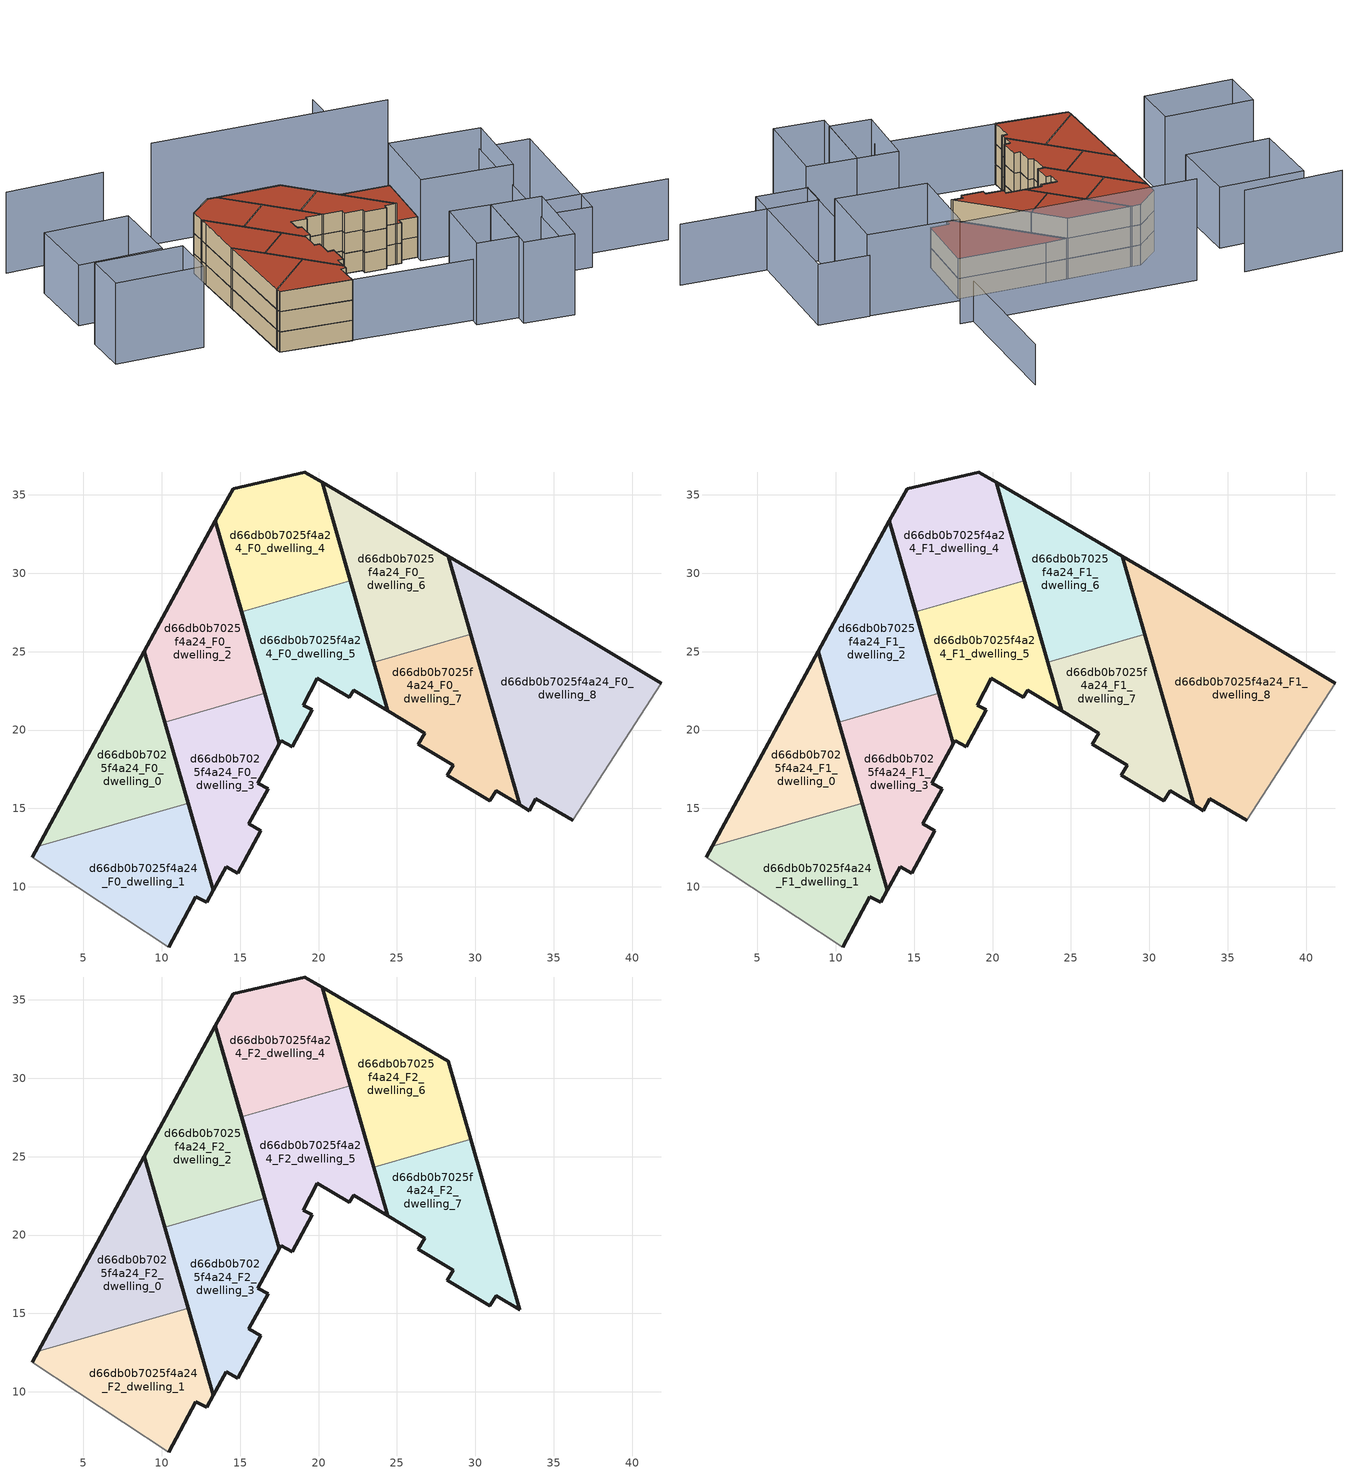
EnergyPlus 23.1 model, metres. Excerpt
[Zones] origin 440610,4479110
d66db0b7025f4a24_F0_dwelling_0
 floor ground (EU_floor_Construction): 11.69,15.34 8.9,25.04 2.14,12.6 z0
 wall outside (EU_wall_Construction): 2.14,12.6 8.9,25.04 11.69,15.34 z0:3
 wall to d66db0b7025f4a24_F0_dwelling_1 (EU_wall_Construction): 11.69,15.34 2.14,12.6 z0:3
d66db0b7025f4a24_F0_dwelling_1
 floor ground (EU_floor_Construction): 10.43,6.17 12.17,9.36 12.87,9.01 13.29,9.77 11.69,15.34 2.14,12.6 1.76,11.9 z0
 wall outside (EU_wall_Construction): 1.76,11.9 2.14,12.6 / 11.69,15.34 13.29,9.77 12.87,9.01 12.17,9.36 10.43,6.17 z0:3
 wall adiabatic (EU_wall_Construction): 10.43,6.17 1.76,11.9 z0:3
d66db0b7025f4a24_F0_dwelling_2
 floor ground (EU_floor_Construction): 16.59,22.34 13.42,33.34 12.66,31.95 8.9,25.04 10.2,20.5 z0
 wall outside (EU_wall_Construction): 10.2,20.5 8.9,25.04 12.66,31.95 13.42,33.34 16.59,22.34 z0:3
 wall to d66db0b7025f4a24_F0_dwelling_3 (EU_wall_Construction): 16.59,22.34 10.2,20.5 z0:3
d66db0b7025f4a24_F0_dwelling_3
 floor ground (EU_floor_Construction): 14.85,10.88 16.33,13.59 15.56,14.02 16.78,16.26 16.14,16.62 17.51,19.12 16.59,22.34 10.2,20.5 13.29,9.77 14.11,11.28 z0
 wall outside (EU_wall_Construction): 16.59,22.34 17.51,19.12 16.14,16.62 16.78,16.26 15.56,14.02 16.33,13.59 14.85,10.88 14.11,11.28 13.29,9.77 10.2,20.5 z0:3
d66db0b7025f4a24_F0_dwelling_4
 floor ground (EU_floor_Construction): 22.03,29.54 20.23,35.8 19.11,36.46 14.55,35.4 13.42,33.34 15.09,27.54 z0
 wall outside (EU_wall_Construction): 15.09,27.54 13.42,33.34 14.55,35.4 19.11,36.46 20.23,35.8 22.03,29.54 z0:3
 wall to d66db0b7025f4a24_F0_dwelling_5 (EU_wall_Construction): 22.03,29.54 15.09,27.54 z0:3
d66db0b7025f4a24_F0_dwelling_5
 floor ground (EU_floor_Construction): 24.42,21.22 22.03,29.54 15.09,27.54 17.51,19.12 17.61,19.31 18.32,18.93 19.61,21.29 19.04,21.6 19.93,23.3 21.97,22.09 22.24,22.53 z0
 wall outside (EU_wall_Construction): 22.03,29.54 24.42,21.22 22.24,22.53 21.97,22.09 19.93,23.3 19.04,21.6 19.61,21.29 18.32,18.93 17.61,19.31 17.51,19.12 15.09,27.54 z0:3
d66db0b7025f4a24_F0_dwelling_6
 floor ground (EU_floor_Construction): 29.7,26.11 28.27,31.09 20.23,35.8 23.53,24.33 z0
 wall outside (EU_wall_Construction): 23.53,24.33 20.23,35.8 28.27,31.09 29.7,26.11 z0:3
 wall to d66db0b7025f4a24_F0_dwelling_7 (EU_wall_Construction): 29.7,26.11 23.53,24.33 z0:3
d66db0b7025f4a24_F0_dwelling_7
 floor ground (EU_floor_Construction): 32.83,15.24 29.7,26.11 23.53,24.33 24.42,21.22 26.79,19.81 26.37,19.08 28.59,17.77 28.21,17.11 30.91,15.51 31.34,16.15 z0
 wall outside (EU_wall_Construction): 29.7,26.11 32.83,15.24 31.34,16.15 30.91,15.51 28.21,17.11 28.59,17.77 26.37,19.08 26.79,19.81 24.42,21.22 23.53,24.33 z0:3
d66db0b7025f4a24_F0_dwelling_8
 floor ground (EU_floor_Construction): 36.21,14.24 41.85,23 30.96,29.52 28.27,31.09 32.83,15.24 33.44,14.87 33.87,15.62 z0
 wall outside (EU_wall_Construction): 36.21,14.24 33.87,15.62 33.44,14.87 32.83,15.24 28.27,31.09 30.96,29.52 41.85,23 z0:3
 wall adiabatic (EU_wall_Construction): 41.85,23 36.21,14.24 z0:3
d66db0b7025f4a24_F1_dwelling_0
 floor to d66db0b7025f4a24_F0_dwelling_0 (EU_floor_Construction): 11.69,15.34 8.9,25.04 2.14,12.6 z3
 wall outside (EU_wall_Construction): 2.14,12.6 8.9,25.04 11.69,15.34 z3:6
 wall to d66db0b7025f4a24_F1_dwelling_1 (EU_wall_Construction): 11.69,15.34 2.14,12.6 z3:6
d66db0b7025f4a24_F1_dwelling_1
 floor to d66db0b7025f4a24_F0_dwelling_1 (EU_floor_Construction): 10.43,6.17 12.17,9.36 12.87,9.01 13.29,9.77 11.69,15.34 2.14,12.6 1.76,11.9 z3
 wall outside (EU_wall_Construction): 1.76,11.9 2.14,12.6 / 11.69,15.34 13.29,9.77 12.87,9.01 12.17,9.36 10.43,6.17 z3:6
 wall adiabatic (EU_wall_Construction): 10.43,6.17 1.76,11.9 z3:6
d66db0b7025f4a24_F1_dwelling_2
 floor to d66db0b7025f4a24_F0_dwelling_2 (EU_floor_Construction): 16.59,22.34 13.42,33.34 12.66,31.95 8.9,25.04 10.2,20.5 z3
 wall outside (EU_wall_Construction): 10.2,20.5 8.9,25.04 12.66,31.95 13.42,33.34 16.59,22.34 z3:6
 wall to d66db0b7025f4a24_F1_dwelling_3 (EU_wall_Construction): 16.59,22.34 10.2,20.5 z3:6
d66db0b7025f4a24_F1_dwelling_3
 floor to d66db0b7025f4a24_F0_dwelling_3 (EU_floor_Construction): 14.85,10.88 16.33,13.59 15.56,14.02 16.78,16.26 16.14,16.62 17.51,19.12 16.59,22.34 10.2,20.5 13.29,9.77 14.11,11.28 z3
 wall outside (EU_wall_Construction): 16.59,22.34 17.51,19.12 16.14,16.62 16.78,16.26 15.56,14.02 16.33,13.59 14.85,10.88 14.11,11.28 13.29,9.77 10.2,20.5 z3:6
d66db0b7025f4a24_F1_dwelling_4
 floor to d66db0b7025f4a24_F0_dwelling_4 (EU_floor_Construction): 22.03,29.54 20.23,35.8 19.11,36.46 14.55,35.4 13.42,33.34 15.09,27.54 z3
 wall outside (EU_wall_Construction): 15.09,27.54 13.42,33.34 14.55,35.4 19.11,36.46 20.23,35.8 22.03,29.54 z3:6
 wall to d66db0b7025f4a24_F1_dwelling_5 (EU_wall_Construction): 22.03,29.54 15.09,27.54 z3:6
d66db0b7025f4a24_F1_dwelling_5
 floor to d66db0b7025f4a24_F0_dwelling_5 (EU_floor_Construction): 24.42,21.22 22.03,29.54 15.09,27.54 17.51,19.12 17.61,19.31 18.32,18.93 19.61,21.29 19.04,21.6 19.93,23.3 21.97,22.09 22.24,22.53 z3
 wall outside (EU_wall_Construction): 22.03,29.54 24.42,21.22 22.24,22.53 21.97,22.09 19.93,23.3 19.04,21.6 19.61,21.29 18.32,18.93 17.61,19.31 17.51,19.12 15.09,27.54 z3:6
d66db0b7025f4a24_F1_dwelling_6
 floor to d66db0b7025f4a24_F0_dwelling_6 (EU_floor_Construction): 29.7,26.11 28.27,31.09 20.23,35.8 23.53,24.33 z3
 wall outside (EU_wall_Construction): 23.53,24.33 20.23,35.8 28.27,31.09 29.7,26.11 z3:6
 wall to d66db0b7025f4a24_F1_dwelling_7 (EU_wall_Construction): 29.7,26.11 23.53,24.33 z3:6
d66db0b7025f4a24_F1_dwelling_7
 floor to d66db0b7025f4a24_F0_dwelling_7 (EU_floor_Construction): 32.83,15.24 29.7,26.11 23.53,24.33 24.42,21.22 26.79,19.81 26.37,19.08 28.59,17.77 28.21,17.11 30.91,15.51 31.34,16.15 z3
 wall outside (EU_wall_Construction): 29.7,26.11 32.83,15.24 31.34,16.15 30.91,15.51 28.21,17.11 28.59,17.77 26.37,19.08 26.79,19.81 24.42,21.22 23.53,24.33 z3:6
d66db0b7025f4a24_F1_dwelling_8
 floor to d66db0b7025f4a24_F0_dwelling_8 (EU_floor_Construction): 36.21,14.24 41.85,23 30.96,29.52 28.27,31.09 32.83,15.24 33.44,14.87 33.87,15.62 z3
 wall outside (EU_wall_Construction): 36.21,14.24 33.87,15.62 33.44,14.87 32.83,15.24 28.27,31.09 30.96,29.52 41.85,23 z3:6
 wall adiabatic (EU_wall_Construction): 41.85,23 36.21,14.24 z3:6
 roof outside (EU_roof_Construction): 41.85,23 36.21,14.24 33.87,15.62 33.44,14.87 32.83,15.24 28.27,31.09 30.96,29.52 z6
d66db0b7025f4a24_F2_dwelling_0
 floor to d66db0b7025f4a24_F1_dwelling_0 (EU_floor_Construction): 11.69,15.34 8.9,25.04 2.14,12.6 z6
 wall outside (EU_wall_Construction): 2.14,12.6 8.9,25.04 11.69,15.34 z6:9
 wall to d66db0b7025f4a24_F2_dwelling_1 (EU_wall_Construction): 11.69,15.34 2.14,12.6 z6:9
 roof outside (EU_roof_Construction): 8.9,25.04 11.69,15.34 2.14,12.6 z9
d66db0b7025f4a24_F2_dwelling_1
 floor to d66db0b7025f4a24_F1_dwelling_1 (EU_floor_Construction): 10.43,6.17 12.17,9.36 12.87,9.01 13.29,9.77 11.69,15.34 2.14,12.6 1.76,11.9 z6
 wall outside (EU_wall_Construction): 1.76,11.9 2.14,12.6 / 11.69,15.34 13.29,9.77 12.87,9.01 12.17,9.36 10.43,6.17 z6:9
 wall adiabatic (EU_wall_Construction): 10.43,6.17 1.76,11.9 z6:9
 roof outside (EU_roof_Construction): 11.69,15.34 13.29,9.77 12.87,9.01 12.17,9.36 10.43,6.17 1.76,11.9 2.14,12.6 z9
d66db0b7025f4a24_F2_dwelling_2
 floor to d66db0b7025f4a24_F1_dwelling_2 (EU_floor_Construction): 16.59,22.34 13.42,33.34 12.66,31.95 8.9,25.04 10.2,20.5 z6
 wall outside (EU_wall_Construction): 10.2,20.5 8.9,25.04 12.66,31.95 13.42,33.34 16.59,22.34 z6:9
 wall to d66db0b7025f4a24_F2_dwelling_3 (EU_wall_Construction): 16.59,22.34 10.2,20.5 z6:9
 roof outside (EU_roof_Construction): 13.42,33.34 16.59,22.34 10.2,20.5 8.9,25.04 12.66,31.95 z9
d66db0b7025f4a24_F2_dwelling_3
 floor to d66db0b7025f4a24_F1_dwelling_3 (EU_floor_Construction): 14.85,10.88 16.33,13.59 15.56,14.02 16.78,16.26 16.14,16.62 17.51,19.12 16.59,22.34 10.2,20.5 13.29,9.77 14.11,11.28 z6
 wall outside (EU_wall_Construction): 16.59,22.34 17.51,19.12 16.14,16.62 16.78,16.26 15.56,14.02 16.33,13.59 14.85,10.88 14.11,11.28 13.29,9.77 10.2,20.5 z6:9
 roof outside (EU_roof_Construction): 16.59,22.34 17.51,19.12 16.14,16.62 16.78,16.26 15.56,14.02 16.33,13.59 14.85,10.88 14.11,11.28 13.29,9.77 10.2,20.5 z9
d66db0b7025f4a24_F2_dwelling_4
 floor to d66db0b7025f4a24_F1_dwelling_4 (EU_floor_Construction): 22.03,29.54 20.23,35.8 19.11,36.46 14.55,35.4 13.42,33.34 15.09,27.54 z6
 wall outside (EU_wall_Construction): 15.09,27.54 13.42,33.34 14.55,35.4 19.11,36.46 20.23,35.8 22.03,29.54 z6:9
 wall to d66db0b7025f4a24_F2_dwelling_5 (EU_wall_Construction): 22.03,29.54 15.09,27.54 z6:9
 roof outside (EU_roof_Construction): 20.23,35.8 22.03,29.54 15.09,27.54 13.42,33.34 14.55,35.4 19.11,36.46 z9
d66db0b7025f4a24_F2_dwelling_5
 floor to d66db0b7025f4a24_F1_dwelling_5 (EU_floor_Construction): 24.42,21.22 22.03,29.54 15.09,27.54 17.51,19.12 17.61,19.31 18.32,18.93 19.61,21.29 19.04,21.6 19.93,23.3 21.97,22.09 22.24,22.53 z6
 wall outside (EU_wall_Construction): 22.03,29.54 24.42,21.22 22.24,22.53 21.97,22.09 19.93,23.3 19.04,21.6 19.61,21.29 18.32,18.93 17.61,19.31 17.51,19.12 15.09,27.54 z6:9
 roof outside (EU_roof_Construction): 22.03,29.54 24.42,21.22 22.24,22.53 21.97,22.09 19.93,23.3 19.04,21.6 19.61,21.29 18.32,18.93 17.61,19.31 17.51,19.12 15.09,27.54 z9
d66db0b7025f4a24_F2_dwelling_6
 floor to d66db0b7025f4a24_F1_dwelling_6 (EU_floor_Construction): 29.7,26.11 28.27,31.09 20.23,35.8 23.53,24.33 z6
 wall outside (EU_wall_Construction): 23.53,24.33 20.23,35.8 28.27,31.09 29.7,26.11 z6:9
 wall to d66db0b7025f4a24_F2_dwelling_7 (EU_wall_Construction): 29.7,26.11 23.53,24.33 z6:9
 roof outside (EU_roof_Construction): 28.27,31.09 29.7,26.11 23.53,24.33 20.23,35.8 z9
d66db0b7025f4a24_F2_dwelling_7
 floor to d66db0b7025f4a24_F1_dwelling_7 (EU_floor_Construction): 32.83,15.24 29.7,26.11 23.53,24.33 24.42,21.22 26.79,19.81 26.37,19.08 28.59,17.77 28.21,17.11 30.91,15.51 31.34,16.15 z6
 wall outside (EU_wall_Construction): 29.7,26.11 32.83,15.24 31.34,16.15 30.91,15.51 28.21,17.11 28.59,17.77 26.37,19.08 26.79,19.81 24.42,21.22 23.53,24.33 z6:9
 roof outside (EU_roof_Construction): 29.7,26.11 32.83,15.24 31.34,16.15 30.91,15.51 28.21,17.11 28.59,17.77 26.37,19.08 26.79,19.81 24.42,21.22 23.53,24.33 z9
shading: 1.75,11.9 24.99,-3.09 / 37.63,-7.88 43.17,1.03 / 43.17,1.03 60.21,-9.55 / 59.33,12.59 47.44,-6.4 / 47.44,-6.4 41.15,-2.47 / 41.15,-2.47 53.04,16.53 / 53.04,16.53 59.33,12.59 / 3.27,32.31 -7.44,38.32 / -7.44,38.32 -2.07,47.89 / -2.07,47.89 8.64,41.87 / 8.64,41.87 3.27,32.31 z0:9; 12.5,48.8 -0.15,55.63 / 34.92,1.22 29.18,-7.57 / 29.18,-7.57 24.19,-4.31 / 24.19,-4.31 29.92,4.48 / 29.92,4.48 34.92,1.22 / 28.14,-9.17 34.89,1.24 / 34.89,1.24 41,-2.73 / 41,-2.73 34.25,-13.13 / 34.25,-13.13 28.14,-9.17 / 53.17,16.25 46.7,6.17 / 46.7,6.17 35.6,13.29 / 35.6,13.29 42.07,23.38 / 42.07,23.38 53.17,16.25 / -2.93,20.96 -14.07,27.34 / -14.07,27.34 -10.66,33.3 / -10.66,33.3 0.48,26.92 / 0.48,26.92 -2.93,20.96 z0:12; 46.12,28.58 57.03,46.73 z0:6; 47.77,27.59 18.38,45.22 z0:15
[Building]
EU S2 Campaign: North Axis=0; Terrain=City; Solar Distribution=FullExterior
[Site:Location]
Madrid: Latitude=40.5; Longitude=-3.5; Time Zone=1; Elevation=609
[SizingPeriod:WeatherFileDays]
AnnualSizingPeriod: Begin Month=1; Begin Day of Month=1; End Month=12; End Day of Month=31; Day of Week for Start Day=Monday; Use Weather File Daylight Saving Period=No; Use Weather File Rain and Snow Indicators=No
[MATERIAL]
EU_InternalMass_Material: Roughness=MediumRough; Thickness=0.1; Conductivity=1; Density=1800; Specific Heat=900; Thermal Absorptance=0.9; Solar Absorptance=0.7; Visible Absorptance=0.7
[MATERIAL:NOMASS] Roughness=MediumRough; Thermal Absorptance=0.9; Solar Absorptance=0.7; Visible Absorptance=0.7
Name | Thermal Resistance
EU_wall_NoMass; EU_roof_NoMass | 2.16768
EU_floor_NoMass | 1.14339
[CONSTRUCTION]
EU_wall_Construction: EU_wall_NoMass
EU_roof_Construction: EU_roof_NoMass
EU_floor_Construction: EU_floor_NoMass
EU_InternalMass_Construction: EU_InternalMass_Material
[ZONE] Type=1; Multiplier=1; Ceiling Height=autocalculate; Floor Area=autocalculate; Part of Total Floor Area=Yes
Name | Volume
d66db0b7025f4a24_F0_dwelling_0; d66db0b7025f4a24_F1_dwelling_0; d66db0b7025f4a24_F2_dwelling_0 | 150.357
d66db0b7025f4a24_F0_dwelling_1; d66db0b7025f4a24_F1_dwelling_1; d66db0b7025f4a24_F2_dwelling_1 | 167.974
d66db0b7025f4a24_F0_dwelling_2; d66db0b7025f4a24_F1_dwelling_2; d66db0b7025f4a24_F2_dwelling_2 | 161.156
d66db0b7025f4a24_F0_dwelling_3; d66db0b7025f4a24_F1_dwelling_3; d66db0b7025f4a24_F2_dwelling_3 | 157.185
d66db0b7025f4a24_F0_dwelling_4; d66db0b7025f4a24_F1_dwelling_4; d66db0b7025f4a24_F2_dwelling_4 | 159.162
d66db0b7025f4a24_F0_dwelling_5; d66db0b7025f4a24_F1_dwelling_5; d66db0b7025f4a24_F2_dwelling_5 | 159.166
d66db0b7025f4a24_F0_dwelling_6; d66db0b7025f4a24_F1_dwelling_6; d66db0b7025f4a24_F2_dwelling_6 | 165.021
d66db0b7025f4a24_F0_dwelling_7; d66db0b7025f4a24_F1_dwelling_7; d66db0b7025f4a24_F2_dwelling_7 | 153.301
d66db0b7025f4a24_F0_dwelling_8; d66db0b7025f4a24_F1_dwelling_8 | 318.335
[INTERNALMASS] Construction=EU_InternalMass_Construction
Name | Zone or ZoneList | Surface Area
d66db0b7025f4a24_F0_dwelling_0_EU_InternalMass | d66db0b7025f4a24_F0_dwelling_0 | 50.1188
d66db0b7025f4a24_F0_dwelling_1_EU_InternalMass | d66db0b7025f4a24_F0_dwelling_1 | 55.9913
d66db0b7025f4a24_F0_dwelling_2_EU_InternalMass | d66db0b7025f4a24_F0_dwelling_2 | 53.7186
d66db0b7025f4a24_F0_dwelling_3_EU_InternalMass | d66db0b7025f4a24_F0_dwelling_3 | 52.3952
d66db0b7025f4a24_F0_dwelling_4_EU_InternalMass | d66db0b7025f4a24_F0_dwelling_4 | 53.0543
d66db0b7025f4a24_F0_dwelling_5_EU_InternalMass | d66db0b7025f4a24_F0_dwelling_5 | 53.0552
d66db0b7025f4a24_F0_dwelling_6_EU_InternalMass | d66db0b7025f4a24_F0_dwelling_6 | 55.0071
d66db0b7025f4a24_F0_dwelling_7_EU_InternalMass | d66db0b7025f4a24_F0_dwelling_7 | 51.1002
d66db0b7025f4a24_F0_dwelling_8_EU_InternalMass | d66db0b7025f4a24_F0_dwelling_8 | 106.112
d66db0b7025f4a24_F1_dwelling_0_EU_InternalMass | d66db0b7025f4a24_F1_dwelling_0 | 50.1188
d66db0b7025f4a24_F1_dwelling_1_EU_InternalMass | d66db0b7025f4a24_F1_dwelling_1 | 55.9913
d66db0b7025f4a24_F1_dwelling_2_EU_InternalMass | d66db0b7025f4a24_F1_dwelling_2 | 53.7186
d66db0b7025f4a24_F1_dwelling_3_EU_InternalMass | d66db0b7025f4a24_F1_dwelling_3 | 52.3952
d66db0b7025f4a24_F1_dwelling_4_EU_InternalMass | d66db0b7025f4a24_F1_dwelling_4 | 53.0543
d66db0b7025f4a24_F1_dwelling_5_EU_InternalMass | d66db0b7025f4a24_F1_dwelling_5 | 53.0552
d66db0b7025f4a24_F1_dwelling_6_EU_InternalMass | d66db0b7025f4a24_F1_dwelling_6 | 55.0071
d66db0b7025f4a24_F1_dwelling_7_EU_InternalMass | d66db0b7025f4a24_F1_dwelling_7 | 51.1002
d66db0b7025f4a24_F1_dwelling_8_EU_InternalMass | d66db0b7025f4a24_F1_dwelling_8 | 106.112
d66db0b7025f4a24_F2_dwelling_0_EU_InternalMass | d66db0b7025f4a24_F2_dwelling_0 | 50.1188
d66db0b7025f4a24_F2_dwelling_1_EU_InternalMass | d66db0b7025f4a24_F2_dwelling_1 | 55.9913
d66db0b7025f4a24_F2_dwelling_2_EU_InternalMass | d66db0b7025f4a24_F2_dwelling_2 | 53.7186
d66db0b7025f4a24_F2_dwelling_3_EU_InternalMass | d66db0b7025f4a24_F2_dwelling_3 | 52.3952
d66db0b7025f4a24_F2_dwelling_4_EU_InternalMass | d66db0b7025f4a24_F2_dwelling_4 | 106.114
d66db0b7025f4a24_F2_dwelling_5_EU_InternalMass | d66db0b7025f4a24_F2_dwelling_5 | 55.0071
d66db0b7025f4a24_F2_dwelling_6_EU_InternalMass | d66db0b7025f4a24_F2_dwelling_6 | 51.1002
d66db0b7025f4a24_F2_dwelling_7_EU_InternalMass | d66db0b7025f4a24_F2_dwelling_7 | 106.112
[OTHEREQUIPMENT] Fuel Type=Electricity; Design Level Calculation Method=Watts/Area; Power per Zone Floor Area=1; Fraction Latent=0; Fraction Radiant=0; Fraction Lost=0; Carbon Dioxide Generation Rate=0; EndUse Subcategory=EU_Step8_InternalGains
Name | Zone or ZoneList or Space or SpaceList | Schedule
EU_Step8_InternalGain_d66db0b7025f4a24_F0_dwelling_0_f000 | d66db0b7025f4a24_F0_dwelling_0 | EU_Step8_GainSchedule_d66db0b7025f4a24_F0_dwelling_0_f000
EU_Step8_InternalGain_d66db0b7025f4a24_F0_dwelling_1_f000 | d66db0b7025f4a24_F0_dwelling_1 | EU_Step8_GainSchedule_d66db0b7025f4a24_F0_dwelling_1_f000
EU_Step8_InternalGain_d66db0b7025f4a24_F0_dwelling_2_f000 | d66db0b7025f4a24_F0_dwelling_2 | EU_Step8_GainSchedule_d66db0b7025f4a24_F0_dwelling_2_f000
EU_Step8_InternalGain_d66db0b7025f4a24_F0_dwelling_3_f000 | d66db0b7025f4a24_F0_dwelling_3 | EU_Step8_GainSchedule_d66db0b7025f4a24_F0_dwelling_3_f000
EU_Step8_InternalGain_d66db0b7025f4a24_F0_dwelling_4_f000 | d66db0b7025f4a24_F0_dwelling_4 | EU_Step8_GainSchedule_d66db0b7025f4a24_F0_dwelling_4_f000
EU_Step8_InternalGain_d66db0b7025f4a24_F0_dwelling_5_f000 | d66db0b7025f4a24_F0_dwelling_5 | EU_Step8_GainSchedule_d66db0b7025f4a24_F0_dwelling_5_f000
EU_Step8_InternalGain_d66db0b7025f4a24_F0_dwelling_6_f000 | d66db0b7025f4a24_F0_dwelling_6 | EU_Step8_GainSchedule_d66db0b7025f4a24_F0_dwelling_6_f000
EU_Step8_InternalGain_d66db0b7025f4a24_F0_dwelling_7_f000 | d66db0b7025f4a24_F0_dwelling_7 | EU_Step8_GainSchedule_d66db0b7025f4a24_F0_dwelling_7_f000
EU_Step8_InternalGain_d66db0b7025f4a24_F0_dwelling_8_f000 | d66db0b7025f4a24_F0_dwelling_8 | EU_Step8_GainSchedule_d66db0b7025f4a24_F0_dwelling_8_f000
EU_Step8_InternalGain_d66db0b7025f4a24_F1_dwelling_0_f000 | d66db0b7025f4a24_F1_dwelling_0 | EU_Step8_GainSchedule_d66db0b7025f4a24_F1_dwelling_0_f000
EU_Step8_InternalGain_d66db0b7025f4a24_F1_dwelling_1_f000 | d66db0b7025f4a24_F1_dwelling_1 | EU_Step8_GainSchedule_d66db0b7025f4a24_F1_dwelling_1_f000
EU_Step8_InternalGain_d66db0b7025f4a24_F1_dwelling_2_f000 | d66db0b7025f4a24_F1_dwelling_2 | EU_Step8_GainSchedule_d66db0b7025f4a24_F1_dwelling_2_f000
EU_Step8_InternalGain_d66db0b7025f4a24_F1_dwelling_3_f000 | d66db0b7025f4a24_F1_dwelling_3 | EU_Step8_GainSchedule_d66db0b7025f4a24_F1_dwelling_3_f000
EU_Step8_InternalGain_d66db0b7025f4a24_F1_dwelling_4_f000 | d66db0b7025f4a24_F1_dwelling_4 | EU_Step8_GainSchedule_d66db0b7025f4a24_F1_dwelling_4_f000
EU_Step8_InternalGain_d66db0b7025f4a24_F1_dwelling_5_f000 | d66db0b7025f4a24_F1_dwelling_5 | EU_Step8_GainSchedule_d66db0b7025f4a24_F1_dwelling_5_f000
EU_Step8_InternalGain_d66db0b7025f4a24_F1_dwelling_6_f000 | d66db0b7025f4a24_F1_dwelling_6 | EU_Step8_GainSchedule_d66db0b7025f4a24_F1_dwelling_6_f000
EU_Step8_InternalGain_d66db0b7025f4a24_F1_dwelling_7_f000 | d66db0b7025f4a24_F1_dwelling_7 | EU_Step8_GainSchedule_d66db0b7025f4a24_F1_dwelling_7_f000
EU_Step8_InternalGain_d66db0b7025f4a24_F1_dwelling_8_f000 | d66db0b7025f4a24_F1_dwelling_8 | EU_Step8_GainSchedule_d66db0b7025f4a24_F1_dwelling_8_f000
EU_Step8_InternalGain_d66db0b7025f4a24_F2_dwelling_0_f000 | d66db0b7025f4a24_F2_dwelling_0 | EU_Step8_GainSchedule_d66db0b7025f4a24_F2_dwelling_0_f000
EU_Step8_InternalGain_d66db0b7025f4a24_F2_dwelling_1_f000 | d66db0b7025f4a24_F2_dwelling_1 | EU_Step8_GainSchedule_d66db0b7025f4a24_F2_dwelling_1_f000
EU_Step8_InternalGain_d66db0b7025f4a24_F2_dwelling_2_f000 | d66db0b7025f4a24_F2_dwelling_2 | EU_Step8_GainSchedule_d66db0b7025f4a24_F2_dwelling_2_f000
EU_Step8_InternalGain_d66db0b7025f4a24_F2_dwelling_3_f000 | d66db0b7025f4a24_F2_dwelling_3 | EU_Step8_GainSchedule_d66db0b7025f4a24_F2_dwelling_3_f000
EU_Step8_InternalGain_d66db0b7025f4a24_F2_dwelling_4_f000 | d66db0b7025f4a24_F2_dwelling_4 | EU_Step8_GainSchedule_d66db0b7025f4a24_F2_dwelling_4_f000
EU_Step8_InternalGain_d66db0b7025f4a24_F2_dwelling_5_f000 | d66db0b7025f4a24_F2_dwelling_5 | EU_Step8_GainSchedule_d66db0b7025f4a24_F2_dwelling_5_f000
EU_Step8_InternalGain_d66db0b7025f4a24_F2_dwelling_6_f000 | d66db0b7025f4a24_F2_dwelling_6 | EU_Step8_GainSchedule_d66db0b7025f4a24_F2_dwelling_6_f000
EU_Step8_InternalGain_d66db0b7025f4a24_F2_dwelling_7_f000 | d66db0b7025f4a24_F2_dwelling_7 | EU_Step8_GainSchedule_d66db0b7025f4a24_F2_dwelling_7_f000
[ZONEVENTILATION:DESIGNFLOWRATE] Schedule=EU_AlwaysOn; Design Flow Rate Calculation Method=AirChanges/Hour; Air Changes per Hour=0.480546; Ventilation Type=Natural; Fan Pressure Rise=0; Fan Total Efficiency=1; Constant Term Coefficient=1; Temperature Term Coefficient=0; Velocity Term Coefficient=0; Velocity Squared Term Coefficient=0; Minimum Indoor Temperature=-100; Maximum Indoor Temperature=100; Delta Temperature=-100; Minimum Outdoor Temperature=-100; Maximum Outdoor Temperature=100; Maximum Wind Speed=40
Name | Zone or ZoneList or Space or SpaceList
EU_ConstantAir_d66db0b7025f4a24_F0_dwelling_0 | d66db0b7025f4a24_F0_dwelling_0
EU_ConstantAir_d66db0b7025f4a24_F0_dwelling_1 | d66db0b7025f4a24_F0_dwelling_1
EU_ConstantAir_d66db0b7025f4a24_F0_dwelling_2 | d66db0b7025f4a24_F0_dwelling_2
EU_ConstantAir_d66db0b7025f4a24_F0_dwelling_3 | d66db0b7025f4a24_F0_dwelling_3
EU_ConstantAir_d66db0b7025f4a24_F0_dwelling_4 | d66db0b7025f4a24_F0_dwelling_4
EU_ConstantAir_d66db0b7025f4a24_F0_dwelling_5 | d66db0b7025f4a24_F0_dwelling_5
EU_ConstantAir_d66db0b7025f4a24_F0_dwelling_6 | d66db0b7025f4a24_F0_dwelling_6
EU_ConstantAir_d66db0b7025f4a24_F0_dwelling_7 | d66db0b7025f4a24_F0_dwelling_7
EU_ConstantAir_d66db0b7025f4a24_F0_dwelling_8 | d66db0b7025f4a24_F0_dwelling_8
EU_ConstantAir_d66db0b7025f4a24_F1_dwelling_0 | d66db0b7025f4a24_F1_dwelling_0
EU_ConstantAir_d66db0b7025f4a24_F1_dwelling_1 | d66db0b7025f4a24_F1_dwelling_1
EU_ConstantAir_d66db0b7025f4a24_F1_dwelling_2 | d66db0b7025f4a24_F1_dwelling_2
EU_ConstantAir_d66db0b7025f4a24_F1_dwelling_3 | d66db0b7025f4a24_F1_dwelling_3
EU_ConstantAir_d66db0b7025f4a24_F1_dwelling_4 | d66db0b7025f4a24_F1_dwelling_4
EU_ConstantAir_d66db0b7025f4a24_F1_dwelling_5 | d66db0b7025f4a24_F1_dwelling_5
EU_ConstantAir_d66db0b7025f4a24_F1_dwelling_6 | d66db0b7025f4a24_F1_dwelling_6
EU_ConstantAir_d66db0b7025f4a24_F1_dwelling_7 | d66db0b7025f4a24_F1_dwelling_7
EU_ConstantAir_d66db0b7025f4a24_F1_dwelling_8 | d66db0b7025f4a24_F1_dwelling_8
EU_ConstantAir_d66db0b7025f4a24_F2_dwelling_0 | d66db0b7025f4a24_F2_dwelling_0
EU_ConstantAir_d66db0b7025f4a24_F2_dwelling_1 | d66db0b7025f4a24_F2_dwelling_1
EU_ConstantAir_d66db0b7025f4a24_F2_dwelling_2 | d66db0b7025f4a24_F2_dwelling_2
EU_ConstantAir_d66db0b7025f4a24_F2_dwelling_3 | d66db0b7025f4a24_F2_dwelling_3
EU_ConstantAir_d66db0b7025f4a24_F2_dwelling_4 | d66db0b7025f4a24_F2_dwelling_4
EU_ConstantAir_d66db0b7025f4a24_F2_dwelling_5 | d66db0b7025f4a24_F2_dwelling_5
EU_ConstantAir_d66db0b7025f4a24_F2_dwelling_6 | d66db0b7025f4a24_F2_dwelling_6
EU_ConstantAir_d66db0b7025f4a24_F2_dwelling_7 | d66db0b7025f4a24_F2_dwelling_7
[HVACTEMPLATE:THERMOSTAT] Constant Heating Setpoint=20; Constant Cooling Setpoint=50
EU_HeatOnly_d66db0b7025f4a24_F0_dwelling_0; EU_HeatOnly_d66db0b7025f4a24_F0_dwelling_1; EU_HeatOnly_d66db0b7025f4a24_F0_dwelling_2; EU_HeatOnly_d66db0b7025f4a24_F0_dwelling_3; EU_HeatOnly_d66db0b7025f4a24_F0_dwelling_4; EU_HeatOnly_d66db0b7025f4a24_F0_dwelling_5; EU_HeatOnly_d66db0b7025f4a24_F0_dwelling_6; EU_HeatOnly_d66db0b7025f4a24_F0_dwelling_7; EU_HeatOnly_d66db0b7025f4a24_F0_dwelling_8; EU_HeatOnly_d66db0b7025f4a24_F1_dwelling_0; EU_HeatOnly_d66db0b7025f4a24_F1_dwelling_1; EU_HeatOnly_d66db0b7025f4a24_F1_dwelling_2; EU_HeatOnly_d66db0b7025f4a24_F1_dwelling_3; EU_HeatOnly_d66db0b7025f4a24_F1_dwelling_4; EU_HeatOnly_d66db0b7025f4a24_F1_dwelling_5; EU_HeatOnly_d66db0b7025f4a24_F1_dwelling_6; EU_HeatOnly_d66db0b7025f4a24_F1_dwelling_7; EU_HeatOnly_d66db0b7025f4a24_F1_dwelling_8; EU_HeatOnly_d66db0b7025f4a24_F2_dwelling_0; EU_HeatOnly_d66db0b7025f4a24_F2_dwelling_1; EU_HeatOnly_d66db0b7025f4a24_F2_dwelling_2; EU_HeatOnly_d66db0b7025f4a24_F2_dwelling_3; EU_HeatOnly_d66db0b7025f4a24_F2_dwelling_4; EU_HeatOnly_d66db0b7025f4a24_F2_dwelling_5; EU_HeatOnly_d66db0b7025f4a24_F2_dwelling_6; EU_HeatOnly_d66db0b7025f4a24_F2_dwelling_7
[HVACTEMPLATE:ZONE:IDEALLOADSAIRSYSTEM] System Availability Schedule=EU_AlwaysOn; Maximum Heating Supply Air Temperature=50; Minimum Cooling Supply Air Temperature=13; Maximum Heating Supply Air Humidity Ratio=0.0156; Minimum Cooling Supply Air Humidity Ratio=0.0077; Heating Limit=NoLimit; Cooling Limit=NoLimit; Heating Availability Schedule=EU_AlwaysOn; Cooling Availability Schedule=EU_CoolingOff; Dehumidification Control Type=ConstantSensibleHeatRatio; Cooling Sensible Heat Ratio=0.7; Dehumidification Setpoint=60; Humidification Control Type=None; Humidification Setpoint=30; Outdoor Air Method=None; Outdoor Air Flow Rate per Person=0.00944; Outdoor Air Flow Rate per Zone Floor Area=0; Outdoor Air Flow Rate per Zone=0; Demand Controlled Ventilation Type=None; Outdoor Air Economizer Type=NoEconomizer; Heat Recovery Type=None; Sensible Heat Recovery Effectiveness=0.7; Latent Heat Recovery Effectiveness=0.65
Name | Template Thermostat
d66db0b7025f4a24_F0_dwelling_0 | EU_HeatOnly_d66db0b7025f4a24_F0_dwelling_0
d66db0b7025f4a24_F0_dwelling_1 | EU_HeatOnly_d66db0b7025f4a24_F0_dwelling_1
d66db0b7025f4a24_F0_dwelling_2 | EU_HeatOnly_d66db0b7025f4a24_F0_dwelling_2
d66db0b7025f4a24_F0_dwelling_3 | EU_HeatOnly_d66db0b7025f4a24_F0_dwelling_3
d66db0b7025f4a24_F0_dwelling_4 | EU_HeatOnly_d66db0b7025f4a24_F0_dwelling_4
d66db0b7025f4a24_F0_dwelling_5 | EU_HeatOnly_d66db0b7025f4a24_F0_dwelling_5
d66db0b7025f4a24_F0_dwelling_6 | EU_HeatOnly_d66db0b7025f4a24_F0_dwelling_6
d66db0b7025f4a24_F0_dwelling_7 | EU_HeatOnly_d66db0b7025f4a24_F0_dwelling_7
d66db0b7025f4a24_F0_dwelling_8 | EU_HeatOnly_d66db0b7025f4a24_F0_dwelling_8
d66db0b7025f4a24_F1_dwelling_0 | EU_HeatOnly_d66db0b7025f4a24_F1_dwelling_0
d66db0b7025f4a24_F1_dwelling_1 | EU_HeatOnly_d66db0b7025f4a24_F1_dwelling_1
d66db0b7025f4a24_F1_dwelling_2 | EU_HeatOnly_d66db0b7025f4a24_F1_dwelling_2
d66db0b7025f4a24_F1_dwelling_3 | EU_HeatOnly_d66db0b7025f4a24_F1_dwelling_3
d66db0b7025f4a24_F1_dwelling_4 | EU_HeatOnly_d66db0b7025f4a24_F1_dwelling_4
d66db0b7025f4a24_F1_dwelling_5 | EU_HeatOnly_d66db0b7025f4a24_F1_dwelling_5
d66db0b7025f4a24_F1_dwelling_6 | EU_HeatOnly_d66db0b7025f4a24_F1_dwelling_6
d66db0b7025f4a24_F1_dwelling_7 | EU_HeatOnly_d66db0b7025f4a24_F1_dwelling_7
d66db0b7025f4a24_F1_dwelling_8 | EU_HeatOnly_d66db0b7025f4a24_F1_dwelling_8
d66db0b7025f4a24_F2_dwelling_0 | EU_HeatOnly_d66db0b7025f4a24_F2_dwelling_0
d66db0b7025f4a24_F2_dwelling_1 | EU_HeatOnly_d66db0b7025f4a24_F2_dwelling_1
d66db0b7025f4a24_F2_dwelling_2 | EU_HeatOnly_d66db0b7025f4a24_F2_dwelling_2
d66db0b7025f4a24_F2_dwelling_3 | EU_HeatOnly_d66db0b7025f4a24_F2_dwelling_3
d66db0b7025f4a24_F2_dwelling_4 | EU_HeatOnly_d66db0b7025f4a24_F2_dwelling_4
d66db0b7025f4a24_F2_dwelling_5 | EU_HeatOnly_d66db0b7025f4a24_F2_dwelling_5
d66db0b7025f4a24_F2_dwelling_6 | EU_HeatOnly_d66db0b7025f4a24_F2_dwelling_6
d66db0b7025f4a24_F2_dwelling_7 | EU_HeatOnly_d66db0b7025f4a24_F2_dwelling_7
[SIZING:ZONE] Zone Cooling Design Supply Air Temperature Input Method=SupplyAirTemperature; Zone Cooling Design Supply Air Temperature=13; Zone Heating Design Supply Air Temperature Input Method=SupplyAirTemperature; Zone Heating Design Supply Air Temperature=50; Zone Cooling Design Supply Air Humidity Ratio=0.008; Zone Heating Design Supply Air Humidity Ratio=0.008; Cooling Design Air Flow Method=DesignDay; Cooling Design Air Flow Rate=0; Cooling Minimum Air Flow per Zone Floor Area=0.000762; Cooling Minimum Air Flow=0; Cooling Minimum Air Flow Fraction=0.2; Heating Design Air Flow Method=DesignDay; Heating Design Air Flow Rate=0; Heating Maximum Air Flow per Zone Floor Area=0.002032; Heating Maximum Air Flow=0.141576; Heating Maximum Air Flow Fraction=0.3; Account for Dedicated Outdoor Air System=No; Dedicated Outdoor Air System Control Strategy=NeutralSupplyAir; Dedicated Outdoor Air Low Setpoint Temperature for Design=autosize; Dedicated Outdoor Air High Setpoint Temperature for Design=autosize; Zone Load Sizing Method=Sensible Load Only No Latent Load; Zone Latent Cooling Design Supply Air Humidity Ratio Input Method=HumidityRatioDifference; Zone Cooling Design Supply Air Humidity Ratio Difference=0.005; Zone Latent Heating Design Supply Air Humidity Ratio Input Method=HumidityRatioDifference; Zone Humidification Design Supply Air Humidity Ratio Difference=0.005
d66db0b7025f4a24_F0_dwelling_0; d66db0b7025f4a24_F0_dwelling_1; d66db0b7025f4a24_F0_dwelling_2; d66db0b7025f4a24_F0_dwelling_3; d66db0b7025f4a24_F0_dwelling_4; d66db0b7025f4a24_F0_dwelling_5; d66db0b7025f4a24_F0_dwelling_6; d66db0b7025f4a24_F0_dwelling_7; d66db0b7025f4a24_F0_dwelling_8; d66db0b7025f4a24_F1_dwelling_0; d66db0b7025f4a24_F1_dwelling_1; d66db0b7025f4a24_F1_dwelling_2; d66db0b7025f4a24_F1_dwelling_3; d66db0b7025f4a24_F1_dwelling_4; d66db0b7025f4a24_F1_dwelling_5; d66db0b7025f4a24_F1_dwelling_6; d66db0b7025f4a24_F1_dwelling_7; d66db0b7025f4a24_F1_dwelling_8; d66db0b7025f4a24_F2_dwelling_0; d66db0b7025f4a24_F2_dwelling_1; d66db0b7025f4a24_F2_dwelling_2; d66db0b7025f4a24_F2_dwelling_3; d66db0b7025f4a24_F2_dwelling_4; d66db0b7025f4a24_F2_dwelling_5; d66db0b7025f4a24_F2_dwelling_6; d66db0b7025f4a24_F2_dwelling_7
[SCHEDULE:CONSTANT]
Name | Hourly Value
EU_AlwaysOn | 1
EU_CoolingOff | 0
[SCHEDULE:FILE] Column Number=1; Rows to Skip at Top=0; Number of Hours of Data=8760; Column Separator=Comma; Interpolate to Timestep=No; Minutes per Item=60; Adjust Schedule for Daylight Savings=Yes
Name | File
EU_Step8_GainSchedule_d66db0b7025f4a24_F0_dwelling_0_f000 | ../../schedules/d66db0b7025f4a24/d66db0b7025f4a24_F0_dwelling_0_f000_gain.csv
EU_Step8_GainSchedule_d66db0b7025f4a24_F0_dwelling_1_f000 | ../../schedules/d66db0b7025f4a24/d66db0b7025f4a24_F0_dwelling_1_f000_gain.csv
EU_Step8_GainSchedule_d66db0b7025f4a24_F0_dwelling_2_f000 | ../../schedules/d66db0b7025f4a24/d66db0b7025f4a24_F0_dwelling_2_f000_gain.csv
EU_Step8_GainSchedule_d66db0b7025f4a24_F0_dwelling_3_f000 | ../../schedules/d66db0b7025f4a24/d66db0b7025f4a24_F0_dwelling_3_f000_gain.csv
EU_Step8_GainSchedule_d66db0b7025f4a24_F0_dwelling_4_f000 | ../../schedules/d66db0b7025f4a24/d66db0b7025f4a24_F0_dwelling_4_f000_gain.csv
EU_Step8_GainSchedule_d66db0b7025f4a24_F0_dwelling_5_f000 | ../../schedules/d66db0b7025f4a24/d66db0b7025f4a24_F0_dwelling_5_f000_gain.csv
EU_Step8_GainSchedule_d66db0b7025f4a24_F0_dwelling_6_f000 | ../../schedules/d66db0b7025f4a24/d66db0b7025f4a24_F0_dwelling_6_f000_gain.csv
EU_Step8_GainSchedule_d66db0b7025f4a24_F0_dwelling_7_f000 | ../../schedules/d66db0b7025f4a24/d66db0b7025f4a24_F0_dwelling_7_f000_gain.csv
EU_Step8_GainSchedule_d66db0b7025f4a24_F0_dwelling_8_f000 | ../../schedules/d66db0b7025f4a24/d66db0b7025f4a24_F0_dwelling_8_f000_gain.csv
EU_Step8_GainSchedule_d66db0b7025f4a24_F1_dwelling_0_f000 | ../../schedules/d66db0b7025f4a24/d66db0b7025f4a24_F1_dwelling_0_f000_gain.csv
EU_Step8_GainSchedule_d66db0b7025f4a24_F1_dwelling_1_f000 | ../../schedules/d66db0b7025f4a24/d66db0b7025f4a24_F1_dwelling_1_f000_gain.csv
EU_Step8_GainSchedule_d66db0b7025f4a24_F1_dwelling_2_f000 | ../../schedules/d66db0b7025f4a24/d66db0b7025f4a24_F1_dwelling_2_f000_gain.csv
EU_Step8_GainSchedule_d66db0b7025f4a24_F1_dwelling_3_f000 | ../../schedules/d66db0b7025f4a24/d66db0b7025f4a24_F1_dwelling_3_f000_gain.csv
EU_Step8_GainSchedule_d66db0b7025f4a24_F1_dwelling_4_f000 | ../../schedules/d66db0b7025f4a24/d66db0b7025f4a24_F1_dwelling_4_f000_gain.csv
EU_Step8_GainSchedule_d66db0b7025f4a24_F1_dwelling_5_f000 | ../../schedules/d66db0b7025f4a24/d66db0b7025f4a24_F1_dwelling_5_f000_gain.csv
EU_Step8_GainSchedule_d66db0b7025f4a24_F1_dwelling_6_f000 | ../../schedules/d66db0b7025f4a24/d66db0b7025f4a24_F1_dwelling_6_f000_gain.csv
EU_Step8_GainSchedule_d66db0b7025f4a24_F1_dwelling_7_f000 | ../../schedules/d66db0b7025f4a24/d66db0b7025f4a24_F1_dwelling_7_f000_gain.csv
EU_Step8_GainSchedule_d66db0b7025f4a24_F1_dwelling_8_f000 | ../../schedules/d66db0b7025f4a24/d66db0b7025f4a24_F1_dwelling_8_f000_gain.csv
EU_Step8_GainSchedule_d66db0b7025f4a24_F2_dwelling_0_f000 | ../../schedules/d66db0b7025f4a24/d66db0b7025f4a24_F2_dwelling_0_f000_gain.csv
EU_Step8_GainSchedule_d66db0b7025f4a24_F2_dwelling_1_f000 | ../../schedules/d66db0b7025f4a24/d66db0b7025f4a24_F2_dwelling_1_f000_gain.csv
EU_Step8_GainSchedule_d66db0b7025f4a24_F2_dwelling_2_f000 | ../../schedules/d66db0b7025f4a24/d66db0b7025f4a24_F2_dwelling_2_f000_gain.csv
EU_Step8_GainSchedule_d66db0b7025f4a24_F2_dwelling_3_f000 | ../../schedules/d66db0b7025f4a24/d66db0b7025f4a24_F2_dwelling_3_f000_gain.csv
EU_Step8_GainSchedule_d66db0b7025f4a24_F2_dwelling_4_f000 | ../../schedules/d66db0b7025f4a24/d66db0b7025f4a24_F2_dwelling_4_f000_gain.csv
EU_Step8_GainSchedule_d66db0b7025f4a24_F2_dwelling_5_f000 | ../../schedules/d66db0b7025f4a24/d66db0b7025f4a24_F2_dwelling_5_f000_gain.csv
EU_Step8_GainSchedule_d66db0b7025f4a24_F2_dwelling_6_f000 | ../../schedules/d66db0b7025f4a24/d66db0b7025f4a24_F2_dwelling_6_f000_gain.csv
EU_Step8_GainSchedule_d66db0b7025f4a24_F2_dwelling_7_f000 | ../../schedules/d66db0b7025f4a24/d66db0b7025f4a24_F2_dwelling_7_f000_gain.csv
